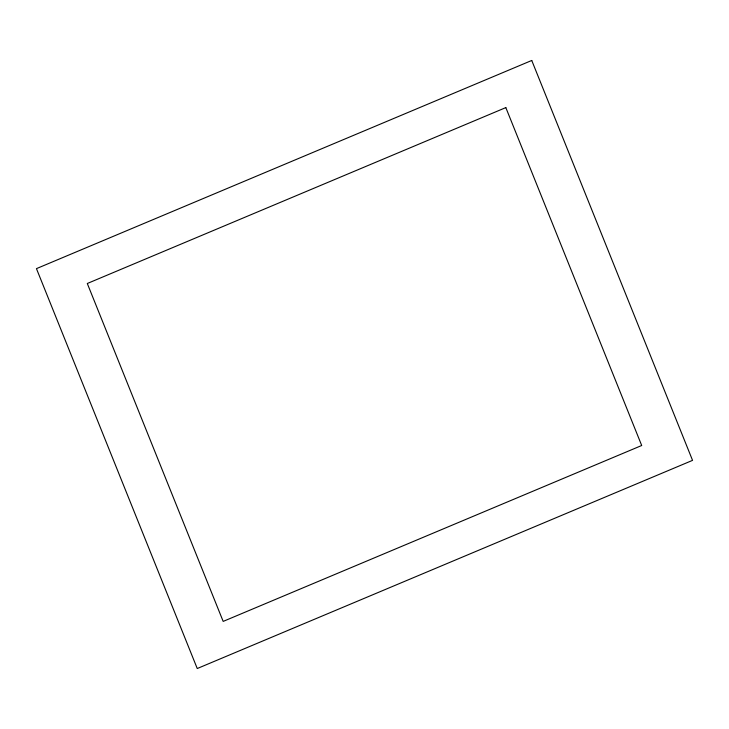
<?xml version="1.0" encoding="UTF-8"?>
<svg xmlns="http://www.w3.org/2000/svg" width="729" height="729" viewBox="0 0 729 729"><rect width="100%" height="100%" fill="white"/><g stroke="black" fill="none" stroke-linecap="round" stroke-linejoin="round"><path stroke-width="1.09" d="M531.751 60.471L36.45 268.637L197.249 668.529L692.55 460.363L531.751 60.471M505.826 107.6L87.298 283.499L223.174 621.4L641.702 445.501L505.826 107.6"/></g></svg>
